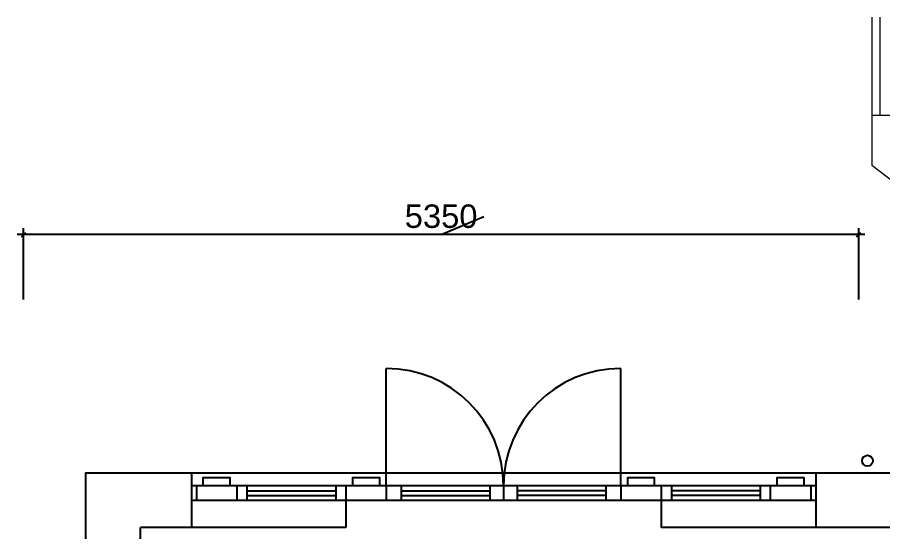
# Model space of a CAD drawing. Header units: millimetres. Extents: x -5841 to 140562, y 1006 to 102310.
# Drawn here: x 9024 to 14568, y 13758 to 17051 of the extents above; entities that cross this region are included whole.
import ezdxf

# ---------------------------------------------------------------- set-up
doc = ezdxf.new("R2010")
doc.units = ezdxf.units.MM
doc.header["$LTSCALE"] = 10
doc.layers.add('CONCEPT HOUSE', color=7, linetype='Continuous')
doc.layers.add('PDF17_0', color=7, linetype='Continuous')
doc.styles.add('1-20', font='romans.shx', dxfattribs={"width": 0.8, "height": 35})
doc.styles.get("Standard").update_dxf_attribs({"font": 'arial.ttf'})
doc.dimstyles.new('1-20', dxfattribs={"dimtxt": 35, "dimasz": 40, "dimexe": 40, "dimexo": 40, "dimgap": 40, "dimtad": 1, "dimdec": 0, "dimzin": 0, "dimdsep": 46, "dimtxsty": '1-20', "dimblk": 'OBLIQUE', "dimcen": 40, "dimdle": 40, "dimclrd": 251, "dimclre": 251, "dimclrt": 251, "dimadec": 0, "dimazin": 0, "dimtfac": 1, "dimtdec": 0, "dimtix": 1, "dimtmove": 1, "dimatfit": 3, "dimfxl": 1, "dimtolj": 1, "dimtzin": 0, "dimlwd": 25, "dimarcsym": 0})

# ---------------------------------------------------------------- blocks, each defined once
blk = doc.blocks.new('*D1')
at = {"layer": 'CONCEPT HOUSE', "color": 0}
for p, q in [((11738.8, 15660), (12011.7, 15776.6)), ((9063.8, 15243.5), (9063.8, 15700)), ((14413.8, 15243.5), (14413.8, 15700)), ((14453.8, 15660), (9023.8, 15660)), ((9049.6, 15645.8), (9077.9, 15674.1)), ((14399.6, 15645.8), (14427.9, 15674.1))]:
    blk.add_line(p, q, dxfattribs=at)
at = {"layer": 'CONCEPT HOUSE', "color": 0, "insert": (11738.8, 15776.6), "char_height": 150, "attachment_point": 5}
blk.add_mtext('5350', dxfattribs=at)
blk = doc.blocks.new('_Oblique')
at = {"color": 0}
blk.add_line((-0.35, -0.35), (0.35, 0.35), dxfattribs=at)

msp = doc.modelspace()

# ---------------------------------------------------------------- linework, layer by layer
at = {"layer": 'CONCEPT HOUSE', "color": 140, "ltscale": 10}
for p, q in [((11387.8, 14052.3), (11387.8, 14803.3)), ((12889.8, 14052.3), (12889.8, 14803.3)), ((10138.8, 14134.3), (10138.8, 13784.3)), ((14138.8, 14134.3), (14138.8, 13784.3)), ((10170.8, 14052.3), (10170.8, 13958.3)), ((10429.8, 14052.3), (10429.8, 13958.3)), ((10494.8, 14052.3), (10494.8, 13958.3)), ((11063.8, 14052.3), (11063.8, 13958.3)), ((11128.8, 14052.3), (11128.8, 13784.3)), ((11387.8, 14052.3), (11387.8, 13958.3)), ((11482.8, 14052.3), (11482.8, 13958.3)), ((12051.8, 14052.3), (12051.8, 13958.3)), ((12138.8, 14052.3), (12138.8, 13958.3)), ((12225.8, 14052.3), (12225.8, 13958.3)), ((12794.8, 14052.3), (12794.8, 13958.3)), ((12889.8, 14052.3), (12889.8, 13958.3)), ((13148.8, 14052.3), (13148.8, 13784.3)), ((13213.8, 14052.3), (13213.8, 13958.3)), ((13782.8, 14052.3), (13782.8, 13958.3)), ((13847.8, 14052.3), (13847.8, 13958.3)), ((14106.8, 14052.3), (14106.8, 13958.3)), ((10494.8, 14020.3), (11063.8, 14020.3)), ((10494.8, 13990.3), (11063.8, 13990.3)), ((11482.8, 14020.3), (12051.8, 14020.3)), ((11482.8, 13990.3), (12051.8, 13990.3)), ((12794.8, 14020.3), (12225.8, 14020.3)), ((12794.8, 13990.3), (12225.8, 13990.3)), ((13782.8, 14020.3), (13213.8, 14020.3)), ((13782.8, 13990.3), (13213.8, 13990.3)), ((9813.8, 9379.3), (9813.8, 13784.3)), ((11128.8, 13784.3), (9813.8, 13784.3)), ((15163.8, 13784.3), (13148.8, 13784.3))]:
    msp.add_line(p, q, dxfattribs=at)
for points in [[(14813.8, 9029.3), (9463.8, 9029.3), (9463.8, 14134.3), (14813.8, 14134.3)], [(10387.8, 14052.3), (10387.8, 14102.3), (10212.8, 14102.3), (10212.8, 14052.3)], [(11345.8, 14052.3), (11345.8, 14102.3), (11170.8, 14102.3), (11170.8, 14052.3)], [(13106.8, 14052.3), (13106.8, 14102.3), (12931.8, 14102.3), (12931.8, 14052.3)], [(14064.8, 14052.3), (14064.8, 14102.3), (13889.8, 14102.3), (13889.8, 14052.3)], [(14138.8, 14052.3), (10138.8, 14052.3)], [(14138.8, 13958.3), (10138.8, 13958.3)]]:
    msp.add_lwpolyline(points, dxfattribs=at)
msp.add_circle((14470.1, 14212.4), 35, dxfattribs=at)
for centre, start, end in [((11387.8, 14052.3), 0, 90), ((12889.8, 14052.3), 90, 180)]:
    msp.add_arc(centre, 751, start, end, dxfattribs=at)
at = {"layer": 'PDF17_0', "color": 140, "lineweight": 0}
for points in [[(14498.9, 17050.7), (14498.9, 16103.3), (15394, 15423.5), (15394, 14684.3), (21216.8, 14684.3)], [(14548.8, 17050.7), (14548.8, 16421.4)], [(14798.3, 16421.4), (14498.9, 16421.4)]]:
    msp.add_lwpolyline(points, dxfattribs=at)

# ---------------------------------------------------------------- dimensions: what is measured, and where the dimension line sits
at = {"layer": 'CONCEPT HOUSE', "color": 140, "ltscale": 10}
dim = msp.add_linear_dim(base=(9063.8, 15660), p1=(14413.8, 15203.5), p2=(9063.8, 15203.5), dimstyle='1-20', override={"dimtxt": 150, "dimtxsty": 'Standard'}, dxfattribs=at)
dim.commit()
dim.dimension.update_dxf_attribs({"geometry": '*D1', "text_midpoint": (11738.8, 15776.6), "dimtype": 160})

doc.saveas('drawing.dxf')
